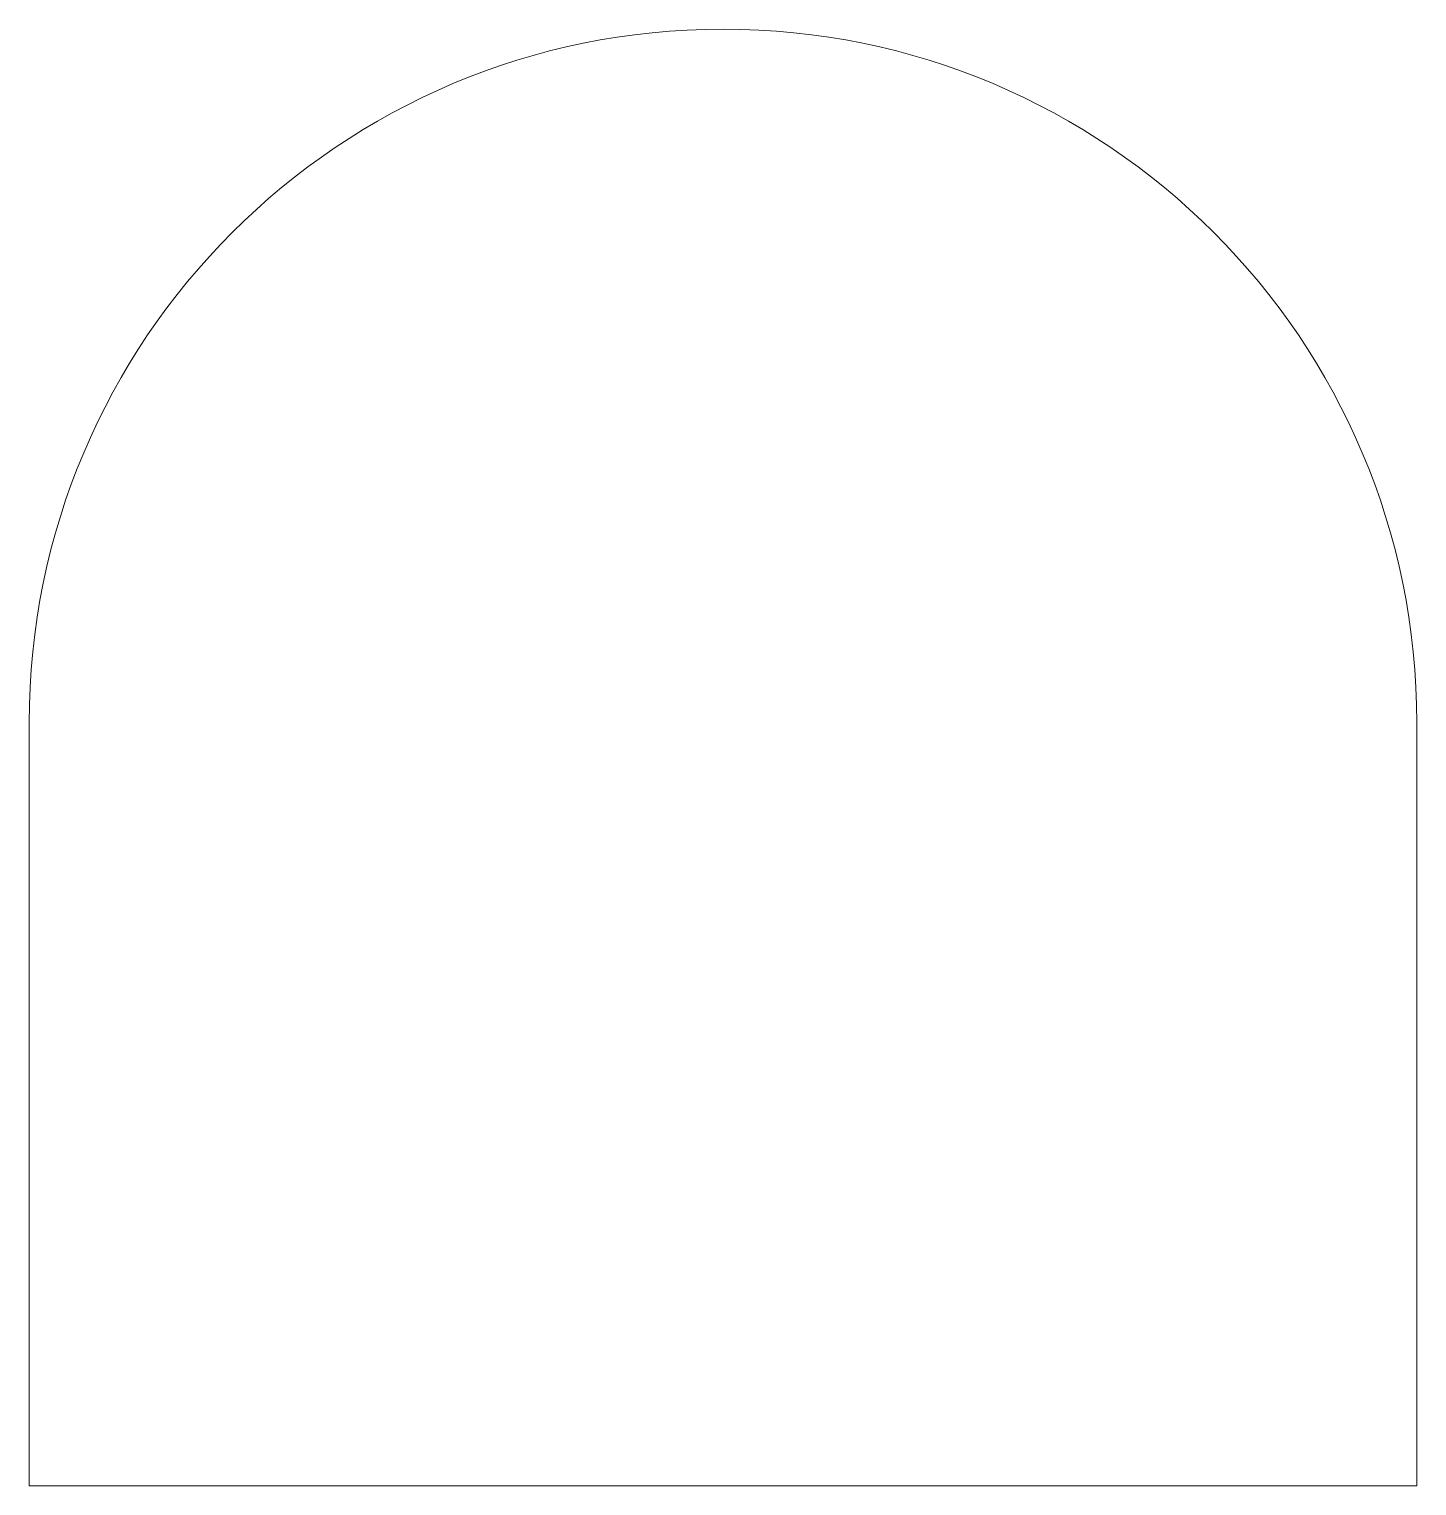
# Model space of a CAD drawing. Header units: millimetres. Extents: x -19 to -9, y 0 to 10.5.
import ezdxf

# ---------------------------------------------------------------- set-up
doc = ezdxf.new("R2010")
doc.units = ezdxf.units.MM

msp = doc.modelspace()

# ---------------------------------------------------------------- linework, layer by layer
at = {"color": 7, "linetype": 'Continuous', "lineweight": 15}
for p, q in [((-19, 5.5), (-19, 0)), ((-9, 5.5), (-9, 0)), ((-19, 0), (-9, 0))]:
    msp.add_line(p, q, dxfattribs=at)
msp.add_arc((-14, 5.5), 5, 0, 180, dxfattribs=at)

doc.saveas('drawing.dxf')
